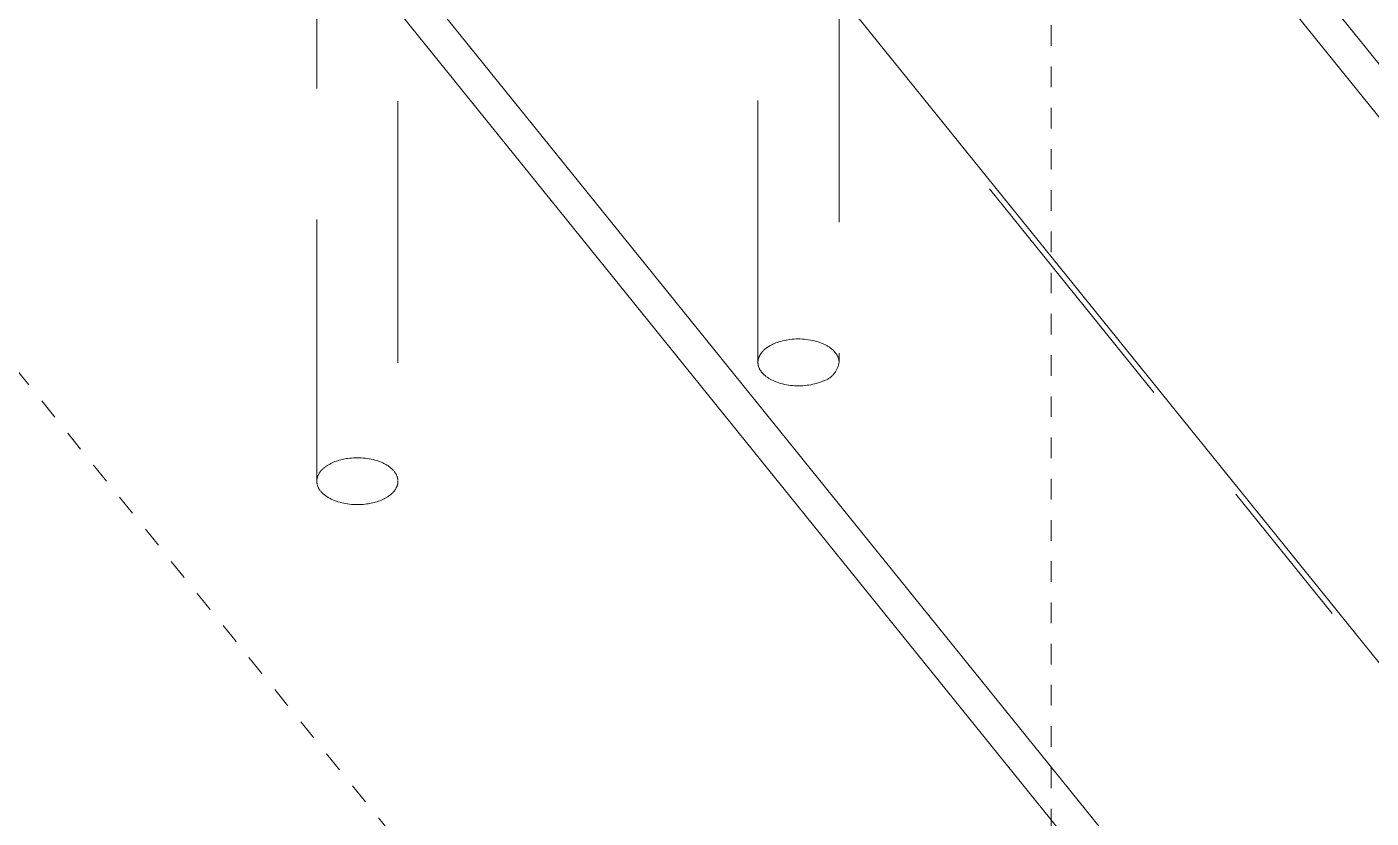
# Model space of a CAD drawing. Header units: inches. Extents: x -6 to 195, y -3 to 126.
# Drawn here: x 111.45 to 117.98, y 49.89 to 53.73 of the extents above; entities that cross this region are included whole.
import ezdxf

# ---------------------------------------------------------------- set-up
doc = ezdxf.new("R2010")
doc.units = ezdxf.units.IN
doc.linetypes.add('HIDDEN', pattern=[1.905, 1.27, -0.635])
doc.layers.add('ZANO_R', color=7, linetype='Continuous', lineweight=0)
doc.layers.add('ZANO_R_przerywana', color=250, linetype='HIDDEN', lineweight=0)

msp = doc.modelspace()

# ---------------------------------------------------------------- linework, layer by layer
at = {"layer": 'ZANO_R'}
for p, q in [((113.0708, 56.77016), (120.55813, 47.49985)), ((111.59584, 56.12226), (118.7504, 47.26397)), ((118.7504, 47.00681), (111.59584, 55.8651))]:
    msp.add_line(p, q, dxfattribs=at)
at = {"layer": 'ZANO_R_przerywana', "ltscale": 0.05}
for p, q in [((116.42581, 46.43903), (116.42581, 59.29725)), ((107.50545, 56.89569), (117.48857, 44.53528))]:
    msp.add_line(p, q, dxfattribs=at)
at = {"layer": 'ZANO_R_przerywana'}
for p, q in [((120.84358, 50.05079), (115.16398, 57.08289)), ((115.16398, 56.82573), (122.31854, 47.96743)), ((115.00223, 52.10396), (115.00223, 55.96054)), ((115.39593, 55.95937), (115.39593, 52.10396)), ((112.86135, 51.52758), (112.86135, 55.276)), ((113.25505, 55.276), (113.25505, 51.52758)), ((116.12526, 52.9463), (117.78911, 50.88623)), ((115.06988, 52.1897), (115.07381, 52.19163)), ((115.07381, 52.19163), (115.0778, 52.19347)), ((115.0778, 52.19347), (115.08182, 52.19524)), ((115.08182, 52.19524), (115.08898, 52.19817)), ((115.08898, 52.19817), (115.0965, 52.20096)), ((115.0965, 52.20096), (115.10436, 52.20358)), ((115.10436, 52.20358), (115.11255, 52.20604)), ((115.11255, 52.20604), (115.12105, 52.2083)), ((115.12105, 52.2083), (115.12985, 52.21035)), ((115.12985, 52.21035), (115.13893, 52.21217)), ((115.13893, 52.21217), (115.14825, 52.21375)), ((115.14825, 52.21375), (115.1578, 52.21508)), ((115.1578, 52.21508), (115.16754, 52.21614)), ((115.16754, 52.21614), (115.17744, 52.21692)), ((115.17744, 52.21692), (115.18745, 52.21741)), ((115.18745, 52.21741), (115.19756, 52.2176)), ((115.19756, 52.2176), (115.2077, 52.2175)), ((115.2077, 52.2175), (115.21785, 52.21709)), ((115.21785, 52.21709), (115.22797, 52.21638)), ((115.22797, 52.21638), (115.238, 52.21536)), ((115.238, 52.21536), (115.24792, 52.21405)), ((115.24792, 52.21405), (115.25768, 52.21245)), ((115.25768, 52.21245), (115.26725, 52.21057)), ((115.26725, 52.21057), (115.27659, 52.20843)), ((115.27659, 52.20843), (115.28567, 52.20602)), ((115.28567, 52.20602), (115.29446, 52.20338)), ((115.29446, 52.20338), (115.30293, 52.20051)), ((115.30293, 52.20051), (115.30704, 52.19899)), ((115.30704, 52.19899), (115.31106, 52.19743)), ((115.31106, 52.19743), (115.31499, 52.19582)), ((115.31499, 52.19582), (115.31883, 52.19416)), ((115.31883, 52.19416), (115.32257, 52.19246)), ((115.32257, 52.19246), (115.32622, 52.19073)), ((115.0055, 52.12458), (115.00605, 52.12625)), ((115.00605, 52.12625), (115.00665, 52.12791)), ((115.00665, 52.12791), (115.0073, 52.12957)), ((115.0073, 52.12957), (115.00798, 52.13122)), ((115.00798, 52.13122), (115.00871, 52.13286)), ((115.00871, 52.13286), (115.00947, 52.1345)), ((115.00947, 52.1345), (115.01028, 52.13613)), ((115.01028, 52.13613), (115.01113, 52.13775)), ((115.01113, 52.13775), (115.01202, 52.13936)), ((115.01202, 52.13936), (115.01296, 52.14096)), ((115.01296, 52.14096), (115.01393, 52.14254)), ((115.01393, 52.14254), (115.01494, 52.14412)), ((115.01494, 52.14412), (115.01598, 52.14569)), ((115.01598, 52.14569), (115.01707, 52.14725)), ((115.01707, 52.14725), (115.0182, 52.14879)), ((115.0182, 52.14879), (115.01936, 52.15032)), ((115.01936, 52.15032), (115.02056, 52.15184)), ((115.02056, 52.15184), (115.02179, 52.15334)), ((115.02179, 52.15334), (115.02306, 52.15483)), ((115.02306, 52.15483), (115.02436, 52.15631)), ((115.02436, 52.15631), (115.0257, 52.15777)), ((115.0257, 52.15777), (115.02847, 52.16065)), ((115.02847, 52.16065), (115.03137, 52.16346)), ((115.03137, 52.16346), (115.03439, 52.16621)), ((115.03439, 52.16621), (115.03753, 52.16889)), ((115.03753, 52.16889), (115.04077, 52.1715)), ((115.04077, 52.1715), (115.04412, 52.17404)), ((115.04412, 52.17404), (115.04756, 52.17651)), ((115.04756, 52.17651), (115.05109, 52.1789)), ((115.05109, 52.1789), (115.05471, 52.18121)), ((115.05471, 52.18121), (115.0584, 52.18345)), ((115.0584, 52.18345), (115.06217, 52.18561)), ((115.06217, 52.18561), (115.06599, 52.1877)), ((115.06599, 52.1877), (115.06988, 52.1897)), ((115.32622, 52.19073), (115.32977, 52.18895)), ((115.32977, 52.18895), (115.33322, 52.18714)), ((115.33322, 52.18714), (115.33657, 52.18529)), ((115.33657, 52.18529), (115.33982, 52.18342)), ((115.33982, 52.18342), (115.34297, 52.18151)), ((115.34297, 52.18151), (115.34602, 52.17959)), ((115.34602, 52.17959), (115.34896, 52.17763)), ((115.34896, 52.17763), (115.35181, 52.17566)), ((115.35181, 52.17566), (115.35455, 52.17367)), ((115.35455, 52.17367), (115.35719, 52.17166)), ((115.35719, 52.17166), (115.35928, 52.17)), ((115.35928, 52.17), (115.36133, 52.16831)), ((115.36133, 52.16831), (115.36334, 52.16659)), ((115.36334, 52.16659), (115.36531, 52.16483)), ((115.36531, 52.16483), (115.36724, 52.16304)), ((115.36724, 52.16304), (115.36912, 52.16122)), ((115.36912, 52.16122), (115.37095, 52.15937)), ((115.37095, 52.15937), (115.37274, 52.15748)), ((115.37274, 52.15748), (115.37447, 52.15556)), ((115.37447, 52.15556), (115.37615, 52.15361)), ((115.37615, 52.15361), (115.37777, 52.15164)), ((115.37777, 52.15164), (115.37934, 52.14963)), ((115.37934, 52.14963), (115.38084, 52.14759)), ((115.38084, 52.14759), (115.38229, 52.14553)), ((115.38229, 52.14553), (115.38367, 52.14344)), ((115.38367, 52.14344), (115.38499, 52.14132)), ((115.38499, 52.14132), (115.38624, 52.13918)), ((115.38624, 52.13918), (115.38742, 52.13702)), ((115.38742, 52.13702), (115.38853, 52.13483)), ((115.38853, 52.13483), (115.38957, 52.13262)), ((115.38957, 52.13262), (115.39053, 52.13039)), ((115.39053, 52.13039), (115.39142, 52.12814)), ((115.39142, 52.12814), (115.39224, 52.12587)), ((115.00224, 52.10275), (115.00223, 52.10396)), ((115.00228, 52.10155), (115.00224, 52.10275)), ((115.00226, 52.106), (115.00234, 52.1077)), ((115.00233, 52.10035), (115.00228, 52.10155)), ((115.00241, 52.09915), (115.00233, 52.10035)), ((115.00234, 52.1077), (115.00246, 52.10939)), ((115.00251, 52.09796), (115.00241, 52.09915)), ((115.00246, 52.10939), (115.00262, 52.11109)), ((115.00263, 52.09676), (115.00251, 52.09796)), ((115.00262, 52.11109), (115.00283, 52.11278)), ((115.00277, 52.09557), (115.00263, 52.09676)), ((115.00293, 52.09438), (115.00277, 52.09557)), ((115.00283, 52.11278), (115.00308, 52.11447)), ((115.00312, 52.09319), (115.00293, 52.09438)), ((115.00308, 52.11447), (115.00337, 52.11616)), ((115.00332, 52.09201), (115.00312, 52.09319)), ((115.00355, 52.09083), (115.00332, 52.09201)), ((115.00337, 52.11616), (115.00371, 52.11785)), ((115.0038, 52.08965), (115.00355, 52.09083)), ((115.00371, 52.11785), (115.00409, 52.11954)), ((115.00436, 52.0873), (115.0038, 52.08965)), ((115.00409, 52.11954), (115.00452, 52.12122)), ((115.005, 52.08497), (115.00436, 52.0873)), ((115.00452, 52.12122), (115.00499, 52.1229)), ((115.00499, 52.1229), (115.0055, 52.12458)), ((115.00572, 52.08265), (115.005, 52.08497)), ((115.00652, 52.08035), (115.00572, 52.08265)), ((115.00741, 52.07807), (115.00652, 52.08035)), ((115.00836, 52.07581), (115.00741, 52.07807)), ((115.0094, 52.07357), (115.00836, 52.07581)), ((115.01051, 52.07135), (115.0094, 52.07357)), ((115.01169, 52.06915), (115.01051, 52.07135)), ((115.01294, 52.06698), (115.01169, 52.06915)), ((115.01426, 52.06484), (115.01294, 52.06698)), ((115.01565, 52.06272), (115.01426, 52.06484)), ((115.0171, 52.06063), (115.01565, 52.06272)), ((115.382, 52.0639), (115.38, 52.06058)), ((115.38389, 52.06728), (115.382, 52.0639)), ((115.38566, 52.07074), (115.38389, 52.06728)), ((115.38731, 52.07425), (115.38566, 52.07074)), ((115.38883, 52.07781), (115.38731, 52.07425)), ((115.39024, 52.08143), (115.38883, 52.07781)), ((115.39151, 52.0851), (115.39024, 52.08143)), ((115.39266, 52.0888), (115.39151, 52.0851)), ((115.39224, 52.12587), (115.39297, 52.12358)), ((115.39367, 52.09254), (115.39266, 52.0888)), ((115.39297, 52.12358), (115.39363, 52.12128)), ((115.39363, 52.12128), (115.39421, 52.11896)), ((115.39456, 52.09632), (115.39367, 52.09254)), ((115.39421, 52.11896), (115.3947, 52.11663)), ((115.39531, 52.10013), (115.39456, 52.09632)), ((115.3947, 52.11663), (115.39492, 52.11546)), ((115.39492, 52.11546), (115.39512, 52.11429)), ((115.39512, 52.11429), (115.39529, 52.11312)), ((115.39529, 52.11312), (115.39545, 52.11194)), ((115.39593, 52.10396), (115.39531, 52.10013)), ((115.39545, 52.11194), (115.39558, 52.11076)), ((115.39558, 52.11076), (115.39569, 52.10958)), ((115.39569, 52.10958), (115.39578, 52.10839)), ((115.39578, 52.10839), (115.39585, 52.10721)), ((115.39585, 52.10721), (115.3959, 52.10602)), ((115.3959, 52.10602), (115.39593, 52.10484)), ((115.01861, 52.05856), (115.0171, 52.06063)), ((115.02019, 52.05653), (115.01861, 52.05856)), ((115.02183, 52.05452), (115.02019, 52.05653)), ((115.02352, 52.05255), (115.02183, 52.05452)), ((115.02527, 52.05061), (115.02352, 52.05255)), ((115.02707, 52.0487), (115.02527, 52.05061)), ((115.02892, 52.04682), (115.02707, 52.0487)), ((115.03082, 52.04497), (115.02892, 52.04682)), ((115.03276, 52.04316), (115.03082, 52.04497)), ((115.03475, 52.04138), (115.03276, 52.04316)), ((115.03679, 52.03964), (115.03475, 52.04138)), ((115.03886, 52.03793), (115.03679, 52.03964)), ((115.04097, 52.03625), (115.03886, 52.03793)), ((115.04361, 52.03424), (115.04097, 52.03625)), ((115.04635, 52.03225), (115.04361, 52.03424)), ((115.0492, 52.03028), (115.04635, 52.03225)), ((115.05215, 52.02832), (115.0492, 52.03028)), ((115.05519, 52.0264), (115.05215, 52.02832)), ((115.05834, 52.02449), (115.05519, 52.0264)), ((115.0616, 52.02262), (115.05834, 52.02449)), ((115.06495, 52.02077), (115.0616, 52.02262)), ((115.0684, 52.01896), (115.06495, 52.02077)), ((115.07195, 52.01719), (115.0684, 52.01896)), ((115.0756, 52.01545), (115.07195, 52.01719)), ((115.07934, 52.01375), (115.0756, 52.01545)), ((115.08318, 52.01209), (115.07934, 52.01375)), ((115.08711, 52.01048), (115.08318, 52.01209)), ((115.09113, 52.00892), (115.08711, 52.01048)), ((115.09523, 52.0074), (115.09113, 52.00892)), ((115.1037, 52.00453), (115.09523, 52.0074)), ((115.11249, 52.00189), (115.1037, 52.00453)), ((115.12157, 51.99949), (115.11249, 52.00189)), ((115.13091, 51.99734), (115.12157, 51.99949)), ((115.14048, 51.99546), (115.13091, 51.99734)), ((115.25924, 51.99574), (115.24991, 51.99416)), ((115.26831, 51.99756), (115.25924, 51.99574)), ((115.27711, 51.99961), (115.26831, 51.99756)), ((115.28562, 52.00187), (115.27711, 51.99961)), ((115.29381, 52.00433), (115.28562, 52.00187)), ((115.30166, 52.00695), (115.29381, 52.00433)), ((115.30918, 52.00974), (115.30166, 52.00695)), ((115.31634, 52.01267), (115.30918, 52.00974)), ((115.32005, 52.01381), (115.31634, 52.01267)), ((115.32372, 52.01507), (115.32005, 52.01381)), ((115.32734, 52.01646), (115.32372, 52.01507)), ((115.33091, 52.01798), (115.32734, 52.01646)), ((115.33443, 52.01962), (115.33091, 52.01798)), ((115.33788, 52.02138), (115.33443, 52.01962)), ((115.34127, 52.02326), (115.33788, 52.02138)), ((115.3446, 52.02526), (115.34127, 52.02326)), ((115.34785, 52.02737), (115.3446, 52.02526)), ((115.35103, 52.0296), (115.34785, 52.02737)), ((115.35413, 52.03193), (115.35103, 52.0296)), ((115.35715, 52.03437), (115.35413, 52.03193)), ((115.36008, 52.03691), (115.35715, 52.03437)), ((115.36292, 52.03955), (115.36008, 52.03691)), ((115.36566, 52.04229), (115.36292, 52.03955)), ((115.36831, 52.04513), (115.36566, 52.04229)), ((115.37086, 52.04805), (115.36831, 52.04513)), ((115.37331, 52.05106), (115.37086, 52.04805)), ((115.37565, 52.05415), (115.37331, 52.05106)), ((115.37788, 52.05733), (115.37565, 52.05415)), ((115.38, 52.06058), (115.37788, 52.05733)), ((115.15024, 51.99386), (115.14048, 51.99546)), ((115.16016, 51.99255), (115.15024, 51.99386)), ((115.1702, 51.99153), (115.16016, 51.99255)), ((115.18031, 51.99082), (115.1702, 51.99153)), ((115.19046, 51.99041), (115.18031, 51.99082)), ((115.20061, 51.99031), (115.19046, 51.99041)), ((115.21071, 51.9905), (115.20061, 51.99031)), ((115.22073, 51.99099), (115.21071, 51.9905)), ((115.23062, 51.99177), (115.22073, 51.99099)), ((115.24036, 51.99283), (115.23062, 51.99177)), ((115.24991, 51.99416), (115.24036, 51.99283)), ((112.91225, 51.60384), (112.91508, 51.60562)), ((112.91508, 51.60562), (112.91798, 51.60735)), ((112.91798, 51.60735), (112.92093, 51.60904)), ((112.92093, 51.60904), (112.92394, 51.61069)), ((112.92394, 51.61069), (112.9301, 51.61387)), ((112.9301, 51.61387), (112.93644, 51.61688)), ((112.93644, 51.61688), (112.94294, 51.61972)), ((112.94294, 51.61972), (112.94959, 51.62237)), ((112.94959, 51.62237), (112.95636, 51.62484)), ((112.95636, 51.62484), (112.96323, 51.62713)), ((112.96323, 51.62713), (112.97017, 51.62924)), ((112.97017, 51.62924), (112.97718, 51.63116)), ((112.97718, 51.63116), (112.98423, 51.6329)), ((112.98423, 51.6329), (112.9913, 51.63447)), ((112.9913, 51.63447), (112.99837, 51.63586)), ((112.99837, 51.63586), (113.00542, 51.63707)), ((113.00542, 51.63707), (113.01245, 51.63812)), ((113.01245, 51.63812), (113.02103, 51.63919)), ((113.02103, 51.63919), (113.02984, 51.64005)), ((113.02984, 51.64005), (113.03885, 51.64068)), ((113.03885, 51.64068), (113.04805, 51.64108)), ((113.04805, 51.64108), (113.05741, 51.64123)), ((113.05741, 51.64123), (113.0669, 51.64112)), ((113.0669, 51.64112), (113.07649, 51.64074)), ((113.07649, 51.64074), (113.08614, 51.64008)), ((113.08614, 51.64008), (113.09582, 51.63914)), ((113.09582, 51.63914), (113.1055, 51.6379)), ((113.1055, 51.6379), (113.11513, 51.63637)), ((113.11513, 51.63637), (113.12468, 51.63455)), ((113.12468, 51.63455), (113.1341, 51.63244)), ((113.1341, 51.63244), (113.14336, 51.63005)), ((113.14336, 51.63005), (113.15242, 51.62737)), ((113.15242, 51.62737), (113.15686, 51.62593)), ((113.15686, 51.62593), (113.16123, 51.62442)), ((113.16123, 51.62442), (113.16554, 51.62285)), ((113.16554, 51.62285), (113.16977, 51.62121)), ((113.16977, 51.62121), (113.17393, 51.61951)), ((113.17393, 51.61951), (113.178, 51.61776)), ((113.178, 51.61776), (113.18199, 51.61594)), ((113.18199, 51.61594), (113.18589, 51.61407)), ((113.18589, 51.61407), (113.1897, 51.61215)), ((113.1897, 51.61215), (113.19342, 51.61017)), ((113.19342, 51.61017), (113.19703, 51.60815)), ((113.19703, 51.60815), (113.20054, 51.60608)), ((113.20054, 51.60608), (113.20395, 51.60397)), ((112.86234, 51.53901), (112.86279, 51.54131)), ((112.86279, 51.54131), (112.86332, 51.54362)), ((112.86332, 51.54362), (112.86393, 51.54594)), ((112.86393, 51.54594), (112.86463, 51.54825)), ((112.86463, 51.54825), (112.86542, 51.55057)), ((112.86542, 51.55057), (112.86629, 51.55288)), ((112.86629, 51.55288), (112.86725, 51.55519)), ((112.86725, 51.55519), (112.86829, 51.5575)), ((112.86829, 51.5575), (112.86942, 51.5598)), ((112.86942, 51.5598), (112.87064, 51.56209)), ((112.87064, 51.56209), (112.87195, 51.56438)), ((112.87195, 51.56438), (112.87334, 51.56665)), ((112.87334, 51.56665), (112.87482, 51.56891)), ((112.87482, 51.56891), (112.87639, 51.57115)), ((112.87639, 51.57115), (112.87804, 51.57338)), ((112.87804, 51.57338), (112.87977, 51.57559)), ((112.87977, 51.57559), (112.88159, 51.57778)), ((112.88159, 51.57778), (112.88349, 51.57995)), ((112.88349, 51.57995), (112.88547, 51.5821)), ((112.88547, 51.5821), (112.88754, 51.58422)), ((112.88754, 51.58422), (112.88968, 51.58632)), ((112.88968, 51.58632), (112.8919, 51.58839)), ((112.8919, 51.58839), (112.89419, 51.59044)), ((112.89419, 51.59044), (112.89657, 51.59245)), ((112.89657, 51.59245), (112.89901, 51.59444)), ((112.89901, 51.59444), (112.90152, 51.59639)), ((112.90152, 51.59639), (112.9041, 51.5983)), ((112.9041, 51.5983), (112.90675, 51.60019)), ((112.90675, 51.60019), (112.90947, 51.60203)), ((112.90947, 51.60203), (112.91225, 51.60384)), ((113.20395, 51.60397), (113.20726, 51.60181)), ((113.20726, 51.60181), (113.21045, 51.59962)), ((113.21045, 51.59962), (113.21354, 51.59739)), ((113.21354, 51.59739), (113.21651, 51.59512)), ((113.21651, 51.59512), (113.21938, 51.59283)), ((113.21938, 51.59283), (113.22212, 51.5905)), ((113.22212, 51.5905), (113.22476, 51.58815)), ((113.22476, 51.58815), (113.22728, 51.58578)), ((113.22728, 51.58578), (113.22968, 51.58339)), ((113.22968, 51.58339), (113.23197, 51.58098)), ((113.23197, 51.58098), (113.23414, 51.57855)), ((113.23414, 51.57855), (113.2362, 51.57611)), ((113.2362, 51.57611), (113.23814, 51.57366)), ((113.23814, 51.57366), (113.23997, 51.57121)), ((113.23997, 51.57121), (113.24168, 51.56875)), ((113.24168, 51.56875), (113.24328, 51.56628)), ((113.24328, 51.56628), (113.24477, 51.56382)), ((113.24477, 51.56382), (113.24615, 51.56135)), ((113.24615, 51.56135), (113.24743, 51.55889)), ((113.24743, 51.55889), (113.2486, 51.55644)), ((113.2486, 51.55644), (113.24966, 51.55399)), ((113.24966, 51.55399), (113.25022, 51.55261)), ((113.25022, 51.55261), (113.25075, 51.55121)), ((113.25075, 51.55121), (113.25126, 51.54981)), ((113.25126, 51.54981), (113.25173, 51.54838)), ((113.25173, 51.54838), (113.25218, 51.54695)), ((113.25218, 51.54695), (113.25259, 51.54551)), ((113.25259, 51.54551), (113.25297, 51.54406)), ((113.25297, 51.54406), (113.25332, 51.5426)), ((113.25332, 51.5426), (113.25364, 51.54113)), ((113.25364, 51.54113), (113.25393, 51.53966)), ((113.25393, 51.53966), (113.25418, 51.53818)), ((112.86137, 51.52589), (112.86135, 51.52758)), ((112.86144, 51.5242), (112.86137, 51.52589)), ((112.86139, 51.52986), (112.8615, 51.53213)), ((112.86155, 51.52251), (112.86144, 51.5242)), ((112.8615, 51.53213), (112.8617, 51.53441)), ((112.86171, 51.52083), (112.86155, 51.52251)), ((112.8617, 51.53441), (112.86198, 51.53671)), ((112.8619, 51.51914), (112.86171, 51.52083)), ((112.86214, 51.51746), (112.8619, 51.51914)), ((112.86198, 51.53671), (112.86234, 51.53901)), ((112.86242, 51.51578), (112.86214, 51.51746)), ((112.86273, 51.51411), (112.86242, 51.51578)), ((112.8631, 51.51245), (112.86273, 51.51411)), ((112.8635, 51.51079), (112.8631, 51.51245)), ((112.86394, 51.50915), (112.8635, 51.51079)), ((112.86442, 51.50752), (112.86394, 51.50915)), ((112.86494, 51.50591), (112.86442, 51.50752)), ((112.8655, 51.50431), (112.86494, 51.50591)), ((112.8661, 51.50273), (112.8655, 51.50431)), ((112.86674, 51.50117), (112.8661, 51.50273)), ((112.8678, 51.49872), (112.86674, 51.50117)), ((112.86897, 51.49627), (112.8678, 51.49872)), ((112.87024, 51.49381), (112.86897, 51.49627)), ((112.87162, 51.49134), (112.87024, 51.49381)), ((112.87311, 51.48888), (112.87162, 51.49134)), ((112.87471, 51.48641), (112.87311, 51.48888)), ((112.87643, 51.48395), (112.87471, 51.48641)), ((112.87826, 51.4815), (112.87643, 51.48395)), ((112.8802, 51.47905), (112.87826, 51.4815)), ((112.88225, 51.47661), (112.8802, 51.47905)), ((112.88443, 51.47418), (112.88225, 51.47661)), ((112.88671, 51.47177), (112.88443, 51.47418)), ((113.23221, 51.47444), (113.23016, 51.47227)), ((113.23417, 51.47664), (113.23221, 51.47444)), ((113.23604, 51.47886), (113.23417, 51.47664)), ((113.23783, 51.4811), (113.23604, 51.47886)), ((113.23953, 51.48336), (113.23783, 51.4811)), ((113.24115, 51.48563), (113.23953, 51.48336)), ((113.24267, 51.48792), (113.24115, 51.48563)), ((113.24411, 51.49023), (113.24267, 51.48792)), ((113.24546, 51.49254), (113.24411, 51.49023)), ((113.24672, 51.49487), (113.24546, 51.49254)), ((113.24789, 51.4972), (113.24672, 51.49487)), ((113.24896, 51.49954), (113.24789, 51.4972)), ((113.24995, 51.50189), (113.24896, 51.49954)), ((113.25085, 51.50424), (113.24995, 51.50189)), ((113.25166, 51.50659), (113.25085, 51.50424)), ((113.25238, 51.50894), (113.25166, 51.50659)), ((113.25302, 51.5113), (113.25238, 51.50894)), ((113.25356, 51.51364), (113.25302, 51.5113)), ((113.2538, 51.51481), (113.25356, 51.51364)), ((113.25402, 51.51599), (113.2538, 51.51481)), ((113.25422, 51.51715), (113.25402, 51.51599)), ((113.25418, 51.53818), (113.2544, 51.5367)), ((113.25439, 51.51832), (113.25422, 51.51715)), ((113.25455, 51.51949), (113.25439, 51.51832)), ((113.2544, 51.5367), (113.25459, 51.53521)), ((113.25468, 51.52065), (113.25455, 51.51949)), ((113.25459, 51.53521), (113.25475, 51.53372)), ((113.25479, 51.52181), (113.25468, 51.52065)), ((113.25475, 51.53372), (113.25488, 51.53223)), ((113.25489, 51.52297), (113.25479, 51.52181)), ((113.25488, 51.53223), (113.25497, 51.53075)), ((113.25496, 51.52413), (113.25489, 51.52297)), ((113.25501, 51.52528), (113.25496, 51.52413)), ((113.25504, 51.52643), (113.25501, 51.52528)), ((113.25505, 51.52758), (113.25504, 51.52643)), ((112.88912, 51.46938), (112.88671, 51.47177)), ((112.89164, 51.46701), (112.88912, 51.46938)), ((112.89427, 51.46466), (112.89164, 51.46701)), ((112.89702, 51.46233), (112.89427, 51.46466)), ((112.89988, 51.46004), (112.89702, 51.46233)), ((112.90285, 51.45777), (112.89988, 51.46004)), ((112.90594, 51.45554), (112.90285, 51.45777)), ((112.90914, 51.45335), (112.90594, 51.45554)), ((112.91244, 51.45119), (112.90914, 51.45335)), ((112.91585, 51.44908), (112.91244, 51.45119)), ((112.91936, 51.44701), (112.91585, 51.44908)), ((112.92298, 51.44499), (112.91936, 51.44701)), ((112.92669, 51.44301), (112.92298, 51.44499)), ((112.9305, 51.44109), (112.92669, 51.44301)), ((112.9344, 51.43922), (112.9305, 51.44109)), ((112.93839, 51.4374), (112.9344, 51.43922)), ((112.94246, 51.43565), (112.93839, 51.4374)), ((112.94662, 51.43395), (112.94246, 51.43565)), ((112.95085, 51.43231), (112.94662, 51.43395)), ((112.95516, 51.43074), (112.95085, 51.43231)), ((112.95954, 51.42923), (112.95516, 51.43074)), ((112.96398, 51.42779), (112.95954, 51.42923)), ((112.97303, 51.42511), (112.96398, 51.42779)), ((112.98229, 51.42272), (112.97303, 51.42511)), ((112.99172, 51.42061), (112.98229, 51.42272)), ((113.00126, 51.41879), (112.99172, 51.42061)), ((113.0109, 51.41726), (113.00126, 51.41879)), ((113.02057, 51.41602), (113.0109, 51.41726)), ((113.03025, 51.41508), (113.02057, 51.41602)), ((113.03991, 51.41442), (113.03025, 51.41508)), ((113.04949, 51.41404), (113.03991, 51.41442)), ((113.05898, 51.41393), (113.04949, 51.41404)), ((113.06834, 51.41408), (113.05898, 51.41393)), ((113.07754, 51.41448), (113.06834, 51.41408)), ((113.08655, 51.41511), (113.07754, 51.41448)), ((113.09536, 51.41597), (113.08655, 51.41511)), ((113.10394, 51.41704), (113.09536, 51.41597)), ((113.11108, 51.41811), (113.10394, 51.41704)), ((113.11825, 51.41935), (113.11108, 51.41811)), ((113.12543, 51.42076), (113.11825, 51.41935)), ((113.13261, 51.42236), (113.12543, 51.42076)), ((113.13976, 51.42414), (113.13261, 51.42236)), ((113.14688, 51.42611), (113.13976, 51.42414)), ((113.15393, 51.42827), (113.14688, 51.42611)), ((113.16089, 51.43062), (113.15393, 51.42827)), ((113.16775, 51.43316), (113.16089, 51.43062)), ((113.17448, 51.43588), (113.16775, 51.43316)), ((113.18106, 51.43878), (113.17448, 51.43588)), ((113.18747, 51.44187), (113.18106, 51.43878)), ((113.19061, 51.44348), (113.18747, 51.44187)), ((113.19369, 51.44514), (113.19061, 51.44348)), ((113.19672, 51.44683), (113.19369, 51.44514)), ((113.1997, 51.44857), (113.19672, 51.44683)), ((113.20261, 51.45035), (113.1997, 51.44857)), ((113.20546, 51.45217), (113.20261, 51.45035)), ((113.20826, 51.45402), (113.20546, 51.45217)), ((113.21098, 51.45592), (113.20826, 51.45402)), ((113.21364, 51.45785), (113.21098, 51.45592)), ((113.21622, 51.45981), (113.21364, 51.45785)), ((113.21874, 51.46181), (113.21622, 51.45981)), ((113.22118, 51.46384), (113.21874, 51.46181)), ((113.22354, 51.46591), (113.22118, 51.46384)), ((113.22583, 51.468), (113.22354, 51.46591)), ((113.22804, 51.47012), (113.22583, 51.468)), ((113.23016, 51.47227), (113.22804, 51.47012))]:
    msp.add_line(p, q, dxfattribs=at)

doc.saveas('drawing.dxf')
